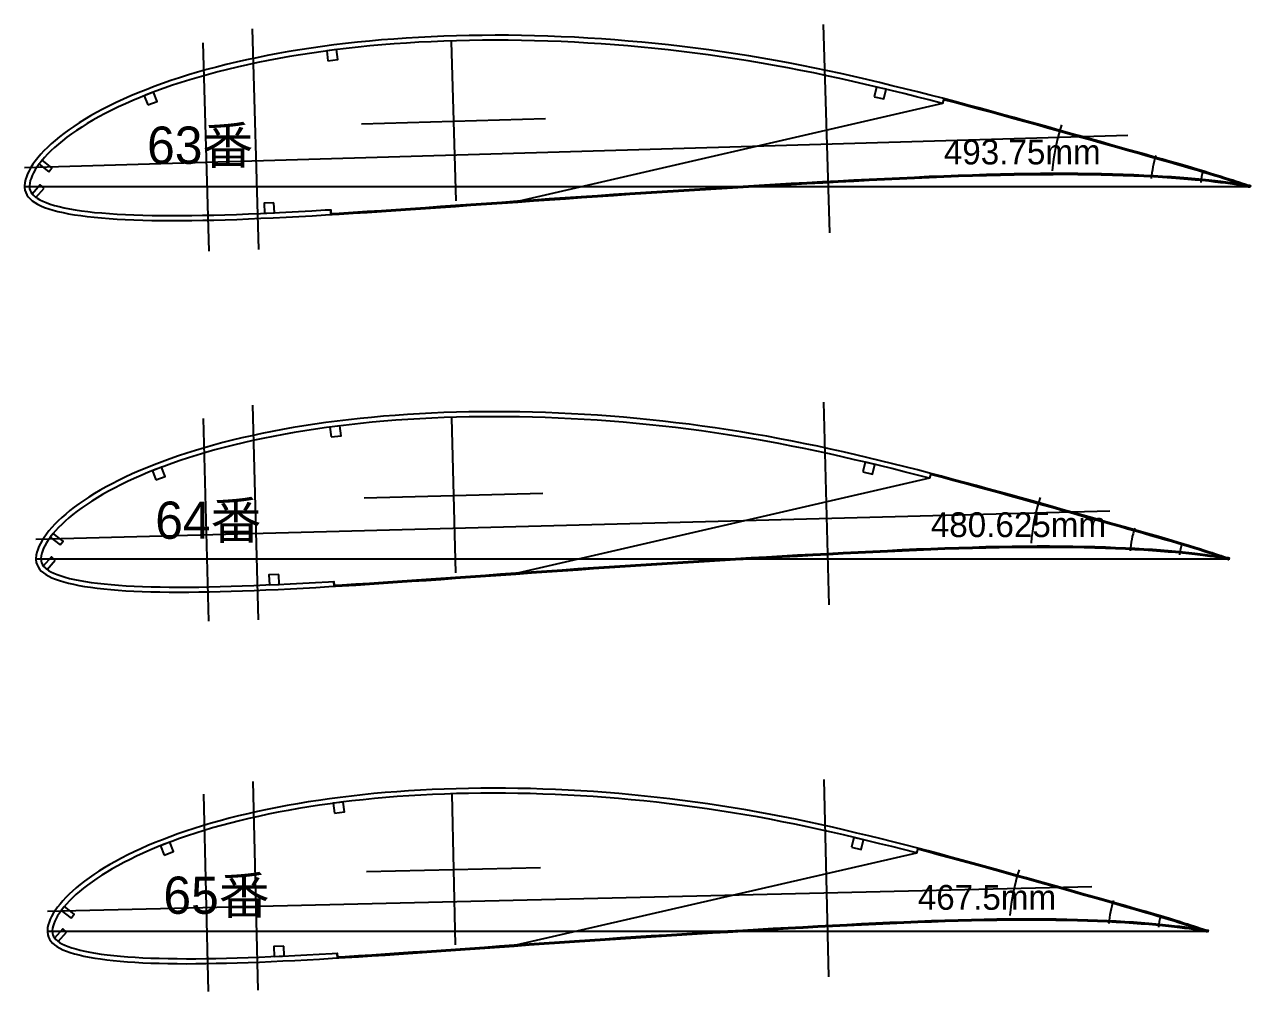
# Model space of a CAD drawing. Header units: metres. Extents: x -217 to 403, y -3621 to 82.
# Drawn here: x -172.8 to 321, y -3024.3 to -2634.8 of the extents above; entities that cross this region are included whole.
import ezdxf

# ---------------------------------------------------------------- set-up
doc = ezdxf.new("R2010")
doc.units = ezdxf.units.M
for name, color, linetype in [('FoilLayer', 7, 'Continuous'), ('RefFoilLayer', 7, 'Continuous'), ('StringerLayer', 7, 'Continuous'), ('SubLayer', 7, 'Continuous'), ('TextLayer', 7, 'Continuous')]:
    doc.layers.add(name, color=color, linetype=linetype)
doc.styles.add('MSゴシック', font='bigfont')

msp = doc.modelspace()

# ---------------------------------------------------------------- linework, layer by layer
at = {"layer": 'FoilLayer'}
for p, q in [((196.99, -2666.63), (24.69, -2706.4)), ((197.5, -2664.69), (196.99, -2666.63)), ((-49.37, -2711.4), (-49.49, -2709.4)), ((191.74, -2817.56), (24.03, -2856.23)), ((192.25, -2815.63), (191.74, -2817.56)), ((-48.06, -2861.09), (-48.18, -2859.1)), ((187, -2966.57), (186.49, -2968.5)), ((186.49, -2968.5), (23.37, -3006.06)), ((-46.75, -3010.79), (-46.87, -3008.79))]:
    msp.add_line(p, q, dxfattribs=at)
for points in [[(320.79, -2700.4), (320.69, -2700.37), (320.4, -2700.27), (319.94, -2700.1), (319.3, -2699.88), (318.5, -2699.61), (317.54, -2699.28), (316.43, -2698.9), (315.15, -2698.48), (313.73, -2698), (312.16, -2697.5), (310.45, -2696.94), (308.58, -2696.36), (306.58, -2695.73), (304.42, -2695.07), (302.12, -2694.38), (299.69, -2693.65), (297.12, -2692.89), (294.41, -2692.1), (291.56, -2691.28), (288.58, -2690.43), (285.47, -2689.55), (282.22, -2688.63), (278.86, -2687.67), (275.38, -2686.69), (271.77, -2685.67), (268.06, -2684.62), (264.24, -2683.54), (260.32, -2682.44), (256.3, -2681.3), (252.18, -2680.14), (247.97, -2678.96), (243.67, -2677.76), (239.29, -2676.53), (234.83, -2675.29), (230.3, -2674.03), (225.69, -2672.76), (221.02, -2671.48), (216.28, -2670.18), (211.5, -2668.87), (206.66, -2667.57), (201.77, -2666.28), (197.39, -2665.13), (196.99, -2666.63), (196.43, -2666.48), (191.45, -2665.19), (186.44, -2663.92), (181.38, -2662.65), (176.27, -2661.41), (171.13, -2660.17), (165.97, -2658.95), (160.79, -2657.74), (155.6, -2656.57), (150.39, -2655.44), (145.16, -2654.35), (139.89, -2653.29), (134.62, -2652.27), (129.32, -2651.29), (124.01, -2650.36), (118.67, -2649.47), (113.33, -2648.62), (107.96, -2647.82), (102.59, -2647.06), (97.21, -2646.35), (91.82, -2645.68), (86.43, -2645.05), (81.03, -2644.48), (75.62, -2643.95), (70.21, -2643.47), (64.81, -2643.03), (59.42, -2642.63), (54.04, -2642.28), (48.67, -2641.98), (43.31, -2641.73), (37.96, -2641.52), (32.64, -2641.36), (27.34, -2641.24), (22.07, -2641.17), (16.83, -2641.15), (11.6, -2641.19), (6.4, -2641.26), (1.24, -2641.37), (-3.88, -2641.54), (-8.95, -2641.74), (-13.98, -2642), (-18.98, -2642.31), (-23.94, -2642.66), (-28.85, -2643.05), (-33.69, -2643.47), (-38.47, -2643.95), (-43.21, -2644.48), (-47.9, -2645.05), (-52.53, -2645.66), (-57.09, -2646.31), (-61.59, -2646.99), (-66.01, -2647.72), (-70.37, -2648.49), (-74.66, -2649.3), (-78.88, -2650.15), (-83.02, -2651.03), (-87.09, -2651.95), (-91.06, -2652.89), (-94.95, -2653.88), (-98.77, -2654.91), (-102.52, -2655.98), (-106.17, -2657.06), (-109.73, -2658.18), (-113.21, -2659.32), (-116.59, -2660.5), (-119.89, -2661.7), (-123.1, -2662.93), (-126.21, -2664.17), (-129.23, -2665.44), (-132.14, -2666.72), (-134.96, -2668.03), (-137.68, -2669.35), (-140.31, -2670.69), (-142.82, -2672.03), (-145.24, -2673.39), (-147.55, -2674.74), (-149.74, -2676.11), (-151.84, -2677.49), (-153.84, -2678.88), (-155.73, -2680.26), (-157.51, -2681.63), (-159.17, -2682.99), (-160.72, -2684.35), (-162.16, -2685.71), (-163.5, -2687.06), (-164.73, -2688.39), (-165.85, -2689.69), (-166.86, -2690.97), (-167.75, -2692.21), (-168.52, -2693.41), (-169.19, -2694.59), (-169.72, -2695.66), (-170.18, -2696.85), (-170.48, -2697.66), (-170.7, -2698.75), (-170.81, -2699.85), (-170.82, -2700.03), (-170.75, -2700.95), (-170.56, -2701.61), (-170.27, -2702.25), (-169.82, -2702.92), (-169.25, -2703.57), (-168.54, -2704.22), (-167.7, -2704.83), (-166.68, -2705.43), (-165.46, -2706), (-164.04, -2706.57), (-162.44, -2707.13), (-160.74, -2707.66), (-158.89, -2708.16), (-156.88, -2708.61), (-154.7, -2709.04), (-152.36, -2709.44), (-149.9, -2709.83), (-147.31, -2710.17), (-144.57, -2710.47), (-141.66, -2710.73), (-138.61, -2710.98), (-135.44, -2711.2), (-132.15, -2711.39), (-128.73, -2711.54), (-125.17, -2711.64), (-121.45, -2711.72), (-117.62, -2711.78), (-113.68, -2711.81), (-109.62, -2711.79), (-105.42, -2711.74), (-101.08, -2711.66), (-96.62, -2711.56), (-92.07, -2711.45), (-87.4, -2711.29), (-82.62, -2711.1), (-77.71, -2710.88), (-72.69, -2710.66), (-67.58, -2710.42), (-62.39, -2710.15), (-57.09, -2709.85), (-51.67, -2709.53), (-49.49, -2709.4), (-49.4, -2710.95), (-46.07, -2710.75), (-40.48, -2710.41), (-34.82, -2710.06), (-29.07, -2709.67), (-23.23, -2709.27), (-17.31, -2708.87), (-11.33, -2708.47), (-5.29, -2708.05), (0.81, -2707.62), (6.98, -2707.18), (13.22, -2706.74), (19.5, -2706.31), (25.81, -2705.87), (32.16, -2705.42), (38.57, -2704.96), (45.01, -2704.52), (51.47, -2704.08), (57.95, -2703.64), (64.45, -2703.2), (70.97, -2702.76), (77.52, -2702.33), (84.06, -2701.92), (90.58, -2701.51), (97.11, -2701.09), (103.63, -2700.68), (110.15, -2700.29), (116.65, -2699.91), (123.1, -2699.53), (129.53, -2699.15), (135.95, -2698.78), (142.33, -2698.43), (148.66, -2698.09), (154.94, -2697.76), (161.19, -2697.42), (167.39, -2697.1), (173.54, -2696.8), (179.63, -2696.52), (185.64, -2696.24), (191.6, -2695.97), (197.5, -2695.72), (203.33, -2695.51), (209.08, -2695.32), (214.73, -2695.14), (220.3, -2694.99), (225.79, -2694.87), (231.17, -2694.8), (236.43, -2694.75), (241.57, -2694.72), (246.61, -2694.71), (251.53, -2694.75), (256.31, -2694.81), (260.94, -2694.89), (265.43, -2695), (269.79, -2695.13), (274, -2695.28), (278.04, -2695.47), (281.92, -2695.65), (285.64, -2695.86), (289.21, -2696.09), (292.59, -2696.35), (295.78, -2696.61), (298.79, -2696.87), (301.63, -2697.13), (304.28, -2697.4), (306.74, -2697.67), (309.02, -2697.94), (311.08, -2698.2), (312.95, -2698.45), (314.63, -2698.68), (316.11, -2698.88), (317.39, -2699.07), (318.48, -2699.22), (319.38, -2699.36), (320.08, -2699.47), (320.58, -2699.54), (320.91, -2699.59), (321.02, -2699.61)], [(312.26, -2850.4), (312.17, -2850.37), (311.88, -2850.27), (311.43, -2850.11), (310.81, -2849.9), (310.03, -2849.63), (309.1, -2849.31), (308.01, -2848.94), (306.77, -2848.53), (305.39, -2848.07), (303.86, -2847.57), (302.19, -2847.04), (300.38, -2846.46), (298.42, -2845.86), (296.32, -2845.22), (294.09, -2844.54), (291.72, -2843.83), (289.22, -2843.09), (286.58, -2842.32), (283.81, -2841.53), (280.91, -2840.7), (277.87, -2839.83), (274.72, -2838.94), (271.44, -2838.01), (268.06, -2837.05), (264.55, -2836.06), (260.93, -2835.04), (257.21, -2833.99), (253.4, -2832.91), (249.48, -2831.81), (245.48, -2830.68), (241.37, -2829.54), (237.18, -2828.36), (232.92, -2827.17), (228.59, -2825.95), (224.18, -2824.73), (219.69, -2823.5), (215.14, -2822.25), (210.53, -2820.99), (205.87, -2819.71), (201.16, -2818.45), (196.4, -2817.18), (192.14, -2816.07), (191.74, -2817.56), (191.2, -2817.42), (186.35, -2816.17), (181.47, -2814.93), (176.55, -2813.7), (171.57, -2812.48), (166.57, -2811.28), (161.54, -2810.09), (156.5, -2808.92), (151.45, -2807.78), (146.39, -2806.67), (141.29, -2805.61), (136.17, -2804.59), (131.03, -2803.6), (125.87, -2802.64), (120.7, -2801.73), (115.51, -2800.86), (110.31, -2800.04), (105.09, -2799.26), (99.85, -2798.52), (94.62, -2797.83), (89.37, -2797.17), (84.12, -2796.57), (78.87, -2796.01), (73.6, -2795.5), (68.34, -2795.02), (63.09, -2794.6), (57.84, -2794.21), (52.6, -2793.87), (47.37, -2793.58), (42.16, -2793.33), (36.95, -2793.13), (31.77, -2792.97), (26.62, -2792.86), (21.48, -2792.79), (16.38, -2792.77), (11.29, -2792.8), (6.23, -2792.88), (1.21, -2792.99), (-3.77, -2793.14), (-8.71, -2793.34), (-13.61, -2793.6), (-18.47, -2793.9), (-23.3, -2794.24), (-28.08, -2794.61), (-32.79, -2795.03), (-37.44, -2795.49), (-42.06, -2796.01), (-46.62, -2796.57), (-51.12, -2797.16), (-55.57, -2797.79), (-59.94, -2798.45), (-64.24, -2799.16), (-68.49, -2799.91), (-72.66, -2800.7), (-76.77, -2801.53), (-80.8, -2802.39), (-84.76, -2803.28), (-88.62, -2804.2), (-92.42, -2805.16), (-96.13, -2806.16), (-99.78, -2807.2), (-103.33, -2808.25), (-106.8, -2809.34), (-110.18, -2810.45), (-113.47, -2811.6), (-116.68, -2812.77), (-119.81, -2813.96), (-122.84, -2815.18), (-125.77, -2816.41), (-128.6, -2817.65), (-131.35, -2818.93), (-133.99, -2820.21), (-136.55, -2821.52), (-139, -2822.82), (-141.36, -2824.15), (-143.6, -2825.46), (-145.73, -2826.79), (-147.77, -2828.13), (-149.72, -2829.49), (-151.56, -2830.83), (-153.29, -2832.16), (-154.9, -2833.48), (-156.41, -2834.81), (-157.81, -2836.13), (-159.11, -2837.44), (-160.31, -2838.73), (-161.4, -2840), (-162.38, -2841.24), (-163.24, -2842.45), (-163.99, -2843.61), (-164.64, -2844.76), (-165.16, -2845.79), (-165.61, -2846.95), (-165.89, -2847.73), (-166.11, -2848.79), (-166.22, -2849.86), (-166.23, -2850.03), (-166.16, -2850.91), (-165.98, -2851.54), (-165.7, -2852.16), (-165.26, -2852.8), (-164.72, -2853.44), (-164.03, -2854.06), (-163.21, -2854.66), (-162.23, -2855.23), (-161.04, -2855.79), (-159.66, -2856.35), (-158.11, -2856.89), (-156.46, -2857.41), (-154.66, -2857.89), (-152.7, -2858.33), (-150.58, -2858.74), (-148.3, -2859.14), (-145.91, -2859.51), (-143.39, -2859.85), (-140.72, -2860.13), (-137.89, -2860.39), (-134.92, -2860.63), (-131.83, -2860.85), (-128.64, -2861.04), (-125.3, -2861.18), (-121.84, -2861.28), (-118.22, -2861.36), (-114.49, -2861.41), (-110.66, -2861.44), (-106.7, -2861.42), (-102.61, -2861.37), (-98.39, -2861.29), (-94.05, -2861.2), (-89.62, -2861.09), (-85.08, -2860.94), (-80.43, -2860.75), (-75.64, -2860.54), (-70.76, -2860.33), (-65.79, -2860.09), (-60.73, -2859.83), (-55.57, -2859.54), (-50.3, -2859.22), (-48.18, -2859.1), (-48.09, -2860.64), (-44.84, -2860.45), (-39.4, -2860.12), (-33.89, -2859.78), (-28.3, -2859.4), (-22.62, -2859.01), (-16.85, -2858.62), (-11.03, -2858.24), (-5.15, -2857.83), (0.79, -2857.4), (6.8, -2856.98), (12.87, -2856.55), (18.98, -2856.13), (25.12, -2855.7), (31.31, -2855.26), (37.54, -2854.82), (43.81, -2854.39), (50.11, -2853.96), (56.41, -2853.54), (62.73, -2853.1), (69.09, -2852.67), (75.46, -2852.25), (81.82, -2851.85), (88.17, -2851.45), (94.52, -2851.05), (100.88, -2850.65), (107.22, -2850.27), (113.54, -2849.9), (119.83, -2849.53), (126.09, -2849.16), (132.33, -2848.8), (138.55, -2848.46), (144.71, -2848.13), (150.82, -2847.81), (156.9, -2847.47), (162.94, -2847.16), (168.93, -2846.87), (174.85, -2846.6), (180.7, -2846.33), (186.51, -2846.06), (192.25, -2845.82), (197.93, -2845.61), (203.52, -2845.43), (209.02, -2845.26), (214.45, -2845.11), (219.79, -2845), (225.03, -2844.93), (230.14, -2844.88), (235.15, -2844.84), (240.06, -2844.84), (244.84, -2844.87), (249.49, -2844.94), (254, -2845.02), (258.38, -2845.12), (262.62, -2845.24), (266.71, -2845.4), (270.65, -2845.58), (274.42, -2845.76), (278.05, -2845.96), (281.52, -2846.18), (284.81, -2846.43), (287.92, -2846.69), (290.85, -2846.94), (293.62, -2847.2), (296.2, -2847.46), (298.59, -2847.72), (300.8, -2847.98), (302.81, -2848.24), (304.64, -2848.48), (306.26, -2848.7), (307.71, -2848.9), (308.95, -2849.08), (310.02, -2849.23), (310.89, -2849.36), (311.58, -2849.47), (312.06, -2849.54), (312.38, -2849.59), (312.49, -2849.61)], [(303.73, -3000.4), (303.64, -3000.37), (303.36, -3000.27), (302.92, -3000.12), (302.32, -2999.91), (301.56, -2999.65), (300.65, -2999.34), (299.6, -2998.98), (298.39, -2998.58), (297.05, -2998.13), (295.56, -2997.65), (293.94, -2997.13), (292.17, -2996.57), (290.27, -2995.98), (288.23, -2995.36), (286.06, -2994.7), (283.75, -2994.01), (281.32, -2993.29), (278.75, -2992.55), (276.06, -2991.77), (273.23, -2990.97), (270.28, -2990.12), (267.21, -2989.25), (264.03, -2988.35), (260.73, -2987.42), (257.32, -2986.45), (253.8, -2985.46), (250.19, -2984.44), (246.47, -2983.39), (242.67, -2982.32), (238.77, -2981.22), (234.78, -2980.11), (230.7, -2978.97), (226.56, -2977.8), (222.34, -2976.62), (218.05, -2975.44), (213.69, -2974.23), (209.26, -2973.02), (204.78, -2971.79), (200.25, -2970.55), (195.67, -2969.32), (191.03, -2968.09), (186.89, -2967), (186.49, -2968.5), (185.96, -2968.36), (181.25, -2967.15), (176.5, -2965.94), (171.71, -2964.74), (166.88, -2963.56), (162.01, -2962.39), (157.12, -2961.23), (152.22, -2960.09), (147.3, -2958.98), (142.38, -2957.91), (137.42, -2956.88), (132.44, -2955.88), (127.44, -2954.92), (122.42, -2953.99), (117.4, -2953.1), (112.35, -2952.26), (107.29, -2951.46), (102.21, -2950.7), (97.12, -2949.98), (92.03, -2949.31), (86.92, -2948.67), (81.82, -2948.08), (76.71, -2947.54), (71.59, -2947.04), (66.47, -2946.58), (61.36, -2946.16), (56.25, -2945.79), (51.16, -2945.46), (46.08, -2945.17), (41, -2944.93), (35.94, -2944.74), (30.9, -2944.58), (25.89, -2944.47), (20.9, -2944.41), (15.93, -2944.39), (10.98, -2944.42), (6.06, -2944.49), (1.18, -2944.6), (-3.67, -2944.75), (-8.47, -2944.95), (-13.23, -2945.19), (-17.97, -2945.48), (-22.66, -2945.81), (-27.3, -2946.18), (-31.89, -2946.59), (-36.42, -2947.04), (-40.9, -2947.54), (-45.34, -2948.08), (-49.72, -2948.66), (-54.04, -2949.27), (-58.3, -2949.92), (-62.48, -2950.6), (-66.6, -2951.33), (-70.67, -2952.1), (-74.66, -2952.9), (-78.59, -2953.74), (-82.43, -2954.61), (-86.19, -2955.5), (-89.88, -2956.44), (-93.49, -2957.41), (-97.04, -2958.42), (-100.49, -2959.44), (-103.87, -2960.5), (-107.15, -2961.59), (-110.36, -2962.7), (-113.48, -2963.84), (-116.51, -2965), (-119.46, -2966.18), (-122.31, -2967.37), (-125.07, -2968.59), (-127.73, -2969.83), (-130.31, -2971.08), (-132.8, -2972.34), (-135.18, -2973.61), (-137.47, -2974.9), (-139.64, -2976.18), (-141.72, -2977.47), (-143.7, -2978.78), (-145.6, -2980.09), (-147.39, -2981.4), (-149.07, -2982.69), (-150.63, -2983.97), (-152.1, -2985.26), (-153.46, -2986.55), (-154.73, -2987.82), (-155.89, -2989.08), (-156.95, -2990.3), (-157.9, -2991.52), (-158.74, -2992.68), (-159.47, -2993.81), (-160.1, -2994.93), (-160.6, -2995.93), (-161.03, -2997.06), (-161.31, -2997.8), (-161.52, -2998.82), (-161.62, -2999.86), (-161.63, -3000.02), (-161.57, -3000.87), (-161.4, -3001.48), (-161.13, -3002.07), (-160.71, -3002.69), (-160.18, -3003.3), (-159.52, -3003.91), (-158.73, -3004.49), (-157.78, -3005.04), (-156.62, -3005.58), (-155.28, -3006.12), (-153.78, -3006.65), (-152.17, -3007.15), (-150.42, -3007.62), (-148.52, -3008.05), (-146.46, -3008.45), (-144.24, -3008.84), (-141.92, -3009.2), (-139.47, -3009.52), (-136.87, -3009.8), (-134.12, -3010.05), (-131.23, -3010.29), (-128.23, -3010.5), (-125.12, -3010.68), (-121.88, -3010.82), (-118.51, -3010.92), (-114.99, -3010.99), (-111.37, -3011.05), (-107.63, -3011.07), (-103.79, -3011.06), (-99.81, -3011.01), (-95.7, -3010.93), (-91.48, -3010.84), (-87.17, -3010.73), (-82.76, -3010.58), (-78.23, -3010.41), (-73.58, -3010.2), (-68.83, -3009.99), (-63.99, -3009.76), (-59.08, -3009.51), (-54.06, -3009.22), (-48.93, -3008.92), (-46.87, -3008.79), (-46.78, -3010.34), (-43.62, -3010.15), (-38.33, -3009.84), (-32.97, -3009.5), (-27.53, -3009.13), (-22, -3008.75), (-16.39, -3008.37), (-10.73, -3008), (-5.01, -3007.6), (0.77, -3007.19), (6.61, -3006.77), (12.51, -3006.36), (18.46, -3005.95), (24.43, -3005.54), (30.45, -3005.11), (36.51, -3004.68), (42.62, -3004.25), (48.74, -3003.84), (54.87, -3003.43), (61.02, -3003.01), (67.2, -3002.59), (73.4, -3002.18), (79.59, -3001.79), (85.76, -3001.4), (91.94, -3001), (98.12, -3000.62), (104.3, -3000.25), (110.44, -2999.89), (116.55, -2999.53), (122.65, -2999.17), (128.72, -2998.82), (134.77, -2998.49), (140.76, -2998.17), (146.7, -2997.85), (152.62, -2997.53), (158.49, -2997.23), (164.32, -2996.95), (170.07, -2996.68), (175.77, -2996.41), (181.41, -2996.16), (187, -2995.92), (192.52, -2995.72), (197.96, -2995.54), (203.31, -2995.38), (208.59, -2995.23), (213.79, -2995.12), (218.88, -2995.05), (223.86, -2995.01), (228.73, -2994.97), (233.5, -2994.97), (238.16, -2995), (242.68, -2995.06), (247.06, -2995.14), (251.32, -2995.24), (255.45, -2995.36), (259.43, -2995.51), (263.26, -2995.68), (266.93, -2995.86), (270.46, -2996.06), (273.83, -2996.27), (277.03, -2996.52), (280.06, -2996.77), (282.91, -2997.01), (285.6, -2997.26), (288.11, -2997.51), (290.44, -2997.77), (292.59, -2998.02), (294.55, -2998.27), (296.32, -2998.51), (297.9, -2998.72), (299.31, -2998.92), (300.52, -2999.09), (301.55, -2999.24), (302.4, -2999.37), (303.07, -2999.47), (303.54, -2999.55), (303.85, -2999.59), (303.96, -2999.61)]]:
    msp.add_lwpolyline(points, close=True, dxfattribs=at)
at = {"layer": 'RefFoilLayer'}
for points in [[(320.94, -2699.98), (320.84, -2699.94), (320.55, -2699.84), (320.08, -2699.68), (319.45, -2699.46), (318.65, -2699.18), (317.68, -2698.85), (316.57, -2698.47), (315.29, -2698.05), (313.87, -2697.58), (312.3, -2697.07), (310.58, -2696.51), (308.72, -2695.93), (306.71, -2695.3), (304.55, -2694.64), (302.25, -2693.95), (299.82, -2693.22), (297.25, -2692.46), (294.54, -2691.67), (291.69, -2690.85), (288.7, -2690), (285.59, -2689.11), (282.34, -2688.19), (278.98, -2687.24), (275.5, -2686.25), (271.9, -2685.24), (268.18, -2684.19), (264.36, -2683.11), (260.44, -2682), (256.42, -2680.87), (252.3, -2679.71), (248.09, -2678.53), (243.79, -2677.33), (239.41, -2676.1), (234.95, -2674.85), (230.42, -2673.6), (225.81, -2672.33), (221.14, -2671.05), (216.4, -2669.75), (211.61, -2668.44), (206.77, -2667.14), (201.88, -2665.84), (196.93, -2664.54), (191.95, -2663.25), (186.92, -2661.98), (181.85, -2660.71), (176.74, -2659.46), (171.59, -2658.23), (166.42, -2657), (161.23, -2655.79), (156.02, -2654.62), (150.8, -2653.48), (145.55, -2652.39), (140.27, -2651.33), (134.98, -2650.31), (129.66, -2649.32), (124.34, -2648.39), (118.99, -2647.49), (113.63, -2646.64), (108.24, -2645.84), (102.85, -2645.08), (97.45, -2644.36), (92.05, -2643.69), (86.64, -2643.06), (81.22, -2642.49), (75.8, -2641.96), (70.38, -2641.47), (64.96, -2641.03), (59.55, -2640.63), (54.15, -2640.28), (48.76, -2639.98), (43.39, -2639.73), (38.03, -2639.52), (32.68, -2639.36), (27.37, -2639.24), (22.08, -2639.17), (16.81, -2639.15), (11.57, -2639.19), (6.36, -2639.26), (1.18, -2639.38), (-3.96, -2639.54), (-9.05, -2639.75), (-14.11, -2640.01), (-19.12, -2640.31), (-24.1, -2640.66), (-29.02, -2641.05), (-33.89, -2641.48), (-38.7, -2641.96), (-43.46, -2642.5), (-48.16, -2643.07), (-52.81, -2643.68), (-57.39, -2644.33), (-61.91, -2645.02), (-66.36, -2645.75), (-70.74, -2646.53), (-75.05, -2647.34), (-79.29, -2648.19), (-83.46, -2649.08), (-87.55, -2650), (-91.55, -2650.95), (-95.47, -2651.95), (-99.32, -2652.99), (-103.09, -2654.06), (-106.77, -2655.15), (-110.36, -2656.28), (-113.86, -2657.43), (-117.28, -2658.62), (-120.6, -2659.83), (-123.84, -2661.07), (-126.99, -2662.33), (-130.03, -2663.61), (-132.98, -2664.91), (-135.83, -2666.23), (-138.58, -2667.57), (-141.25, -2668.93), (-143.8, -2670.29), (-146.26, -2671.67), (-148.6, -2673.05), (-150.84, -2674.44), (-152.98, -2675.85), (-155.02, -2677.27), (-156.95, -2678.68), (-158.77, -2680.09), (-160.49, -2681.49), (-162.09, -2682.9), (-163.58, -2684.3), (-164.97, -2685.7), (-166.25, -2687.09), (-167.42, -2688.46), (-168.48, -2689.81), (-169.43, -2691.13), (-170.26, -2692.43), (-170.99, -2693.71), (-171.58, -2694.94), (-172.07, -2696.2), (-172.44, -2697.28), (-172.69, -2698.56), (-172.81, -2699.85), (-172.81, -2700.27), (-172.65, -2701.57), (-172.35, -2702.5), (-171.91, -2703.39), (-171.31, -2704.25), (-170.58, -2705.07), (-169.71, -2705.84), (-168.69, -2706.57), (-167.53, -2707.24), (-166.2, -2707.86), (-164.7, -2708.46), (-163.04, -2709.04), (-161.26, -2709.59), (-159.33, -2710.11), (-157.26, -2710.57), (-155.04, -2711.01), (-152.67, -2711.42), (-150.16, -2711.81), (-147.53, -2712.16), (-144.75, -2712.46), (-141.82, -2712.72), (-138.75, -2712.97), (-135.55, -2713.2), (-132.23, -2713.39), (-128.79, -2713.53), (-125.21, -2713.64), (-121.48, -2713.72), (-117.63, -2713.78), (-113.67, -2713.81), (-109.59, -2713.79), (-105.38, -2713.74), (-101.03, -2713.66), (-96.57, -2713.56), (-92, -2713.45), (-87.32, -2713.29), (-82.53, -2713.1), (-77.62, -2712.88), (-72.59, -2712.66), (-67.48, -2712.42), (-62.27, -2712.15), (-56.97, -2711.85), (-51.55, -2711.52), (-46.04, -2711.2), (-40.45, -2710.86), (-34.79, -2710.51), (-29.04, -2710.12), (-23.2, -2709.72), (-17.28, -2709.32), (-11.3, -2708.92), (-5.26, -2708.5), (0.84, -2708.07), (7.02, -2707.63), (13.25, -2707.19), (19.53, -2706.76), (25.84, -2706.32), (32.19, -2705.87), (38.6, -2705.41), (45.04, -2704.97), (51.5, -2704.53), (57.98, -2704.09), (64.48, -2703.65), (71, -2703.2), (77.55, -2702.77), (84.08, -2702.37), (90.61, -2701.96), (97.13, -2701.54), (103.66, -2701.13), (110.18, -2700.74), (116.67, -2700.36), (123.13, -2699.98), (129.56, -2699.6), (135.97, -2699.23), (142.36, -2698.88), (148.69, -2698.54), (154.97, -2698.21), (161.21, -2697.87), (167.41, -2697.55), (173.56, -2697.25), (179.65, -2696.97), (185.66, -2696.69), (191.62, -2696.42), (197.52, -2696.17), (203.35, -2695.96), (209.09, -2695.77), (214.74, -2695.59), (220.31, -2695.44), (225.8, -2695.32), (231.18, -2695.25), (236.43, -2695.2), (241.57, -2695.17), (246.61, -2695.16), (251.52, -2695.2), (256.3, -2695.26), (260.93, -2695.34), (265.42, -2695.45), (269.77, -2695.58), (273.98, -2695.73), (278.01, -2695.92), (281.89, -2696.1), (285.61, -2696.31), (289.17, -2696.54), (292.55, -2696.8), (295.75, -2697.06), (298.75, -2697.32), (301.59, -2697.58), (304.23, -2697.85), (306.69, -2698.12), (308.96, -2698.39), (311.02, -2698.65), (312.89, -2698.89), (314.56, -2699.12), (316.04, -2699.33), (317.32, -2699.51), (318.41, -2699.67), (319.31, -2699.8), (320.01, -2699.91), (320.52, -2699.99), (320.83, -2700.03), (320.94, -2700.05)], [(312.41, -2849.98), (312.31, -2849.94), (312.03, -2849.85), (311.57, -2849.69), (310.95, -2849.47), (310.18, -2849.2), (309.24, -2848.88), (308.15, -2848.51), (306.91, -2848.1), (305.53, -2847.64), (304, -2847.15), (302.33, -2846.61), (300.51, -2846.03), (298.55, -2845.43), (296.45, -2844.79), (294.22, -2844.11), (291.85, -2843.4), (289.35, -2842.66), (286.71, -2841.89), (283.93, -2841.09), (281.03, -2840.27), (278, -2839.4), (274.84, -2838.51), (271.57, -2837.58), (268.18, -2836.62), (264.67, -2835.63), (261.05, -2834.61), (257.33, -2833.56), (253.52, -2832.48), (249.61, -2831.38), (245.6, -2830.25), (241.49, -2829.1), (237.31, -2827.93), (233.04, -2826.73), (228.71, -2825.52), (224.3, -2824.3), (219.81, -2823.06), (215.26, -2821.82), (210.65, -2820.55), (205.99, -2819.28), (201.28, -2818.01), (196.51, -2816.75), (191.7, -2815.49), (186.84, -2814.23), (181.95, -2812.99), (177.02, -2811.76), (172.04, -2810.54), (167.03, -2809.34), (161.99, -2808.14), (156.94, -2806.97), (151.88, -2805.82), (146.79, -2804.71), (141.68, -2803.65), (136.55, -2802.62), (131.39, -2801.63), (126.22, -2800.67), (121.03, -2799.76), (115.82, -2798.89), (110.6, -2798.06), (105.37, -2797.28), (100.12, -2796.54), (94.86, -2795.84), (89.6, -2795.19), (84.33, -2794.58), (79.06, -2794.02), (73.78, -2793.51), (68.51, -2793.03), (63.23, -2792.6), (57.97, -2792.21), (52.71, -2791.87), (47.47, -2791.58), (42.23, -2791.33), (37.01, -2791.13), (31.81, -2790.97), (26.64, -2790.86), (21.49, -2790.79), (16.37, -2790.77), (11.26, -2790.8), (6.19, -2790.88), (1.15, -2790.99), (-3.85, -2791.15), (-8.81, -2791.35), (-13.73, -2791.6), (-18.61, -2791.9), (-23.46, -2792.24), (-28.25, -2792.62), (-32.99, -2793.04), (-37.67, -2793.51), (-42.3, -2794.02), (-46.88, -2794.58), (-51.4, -2795.18), (-55.87, -2795.81), (-60.27, -2796.48), (-64.59, -2797.19), (-68.86, -2797.95), (-73.06, -2798.74), (-77.19, -2799.57), (-81.24, -2800.44), (-85.22, -2801.33), (-89.12, -2802.26), (-92.94, -2803.23), (-96.68, -2804.24), (-100.35, -2805.28), (-103.93, -2806.34), (-107.43, -2807.44), (-110.84, -2808.56), (-114.16, -2809.72), (-117.4, -2810.9), (-120.55, -2812.11), (-123.61, -2813.33), (-126.58, -2814.58), (-129.45, -2815.84), (-132.22, -2817.13), (-134.9, -2818.43), (-137.49, -2819.75), (-139.98, -2821.08), (-142.37, -2822.42), (-144.65, -2823.76), (-146.84, -2825.12), (-148.91, -2826.49), (-150.9, -2827.87), (-152.78, -2829.25), (-154.55, -2830.62), (-156.22, -2831.98), (-157.78, -2833.35), (-159.23, -2834.72), (-160.58, -2836.08), (-161.83, -2837.43), (-162.97, -2838.76), (-164, -2840.08), (-164.93, -2841.37), (-165.74, -2842.63), (-166.44, -2843.88), (-167.02, -2845.07), (-167.5, -2846.3), (-167.86, -2847.35), (-168.1, -2848.6), (-168.22, -2849.86), (-168.21, -2850.26), (-168.06, -2851.53), (-167.77, -2852.43), (-167.34, -2853.3), (-166.76, -2854.13), (-166.05, -2854.93), (-165.2, -2855.69), (-164.21, -2856.39), (-163.08, -2857.05), (-161.78, -2857.65), (-160.32, -2858.23), (-158.71, -2858.8), (-156.97, -2859.34), (-155.1, -2859.84), (-153.08, -2860.29), (-150.92, -2860.71), (-148.61, -2861.12), (-146.17, -2861.5), (-143.61, -2861.83), (-140.9, -2862.13), (-138.05, -2862.39), (-135.06, -2862.63), (-131.95, -2862.85), (-128.72, -2863.03), (-125.36, -2863.17), (-121.88, -2863.28), (-118.25, -2863.36), (-114.51, -2863.41), (-110.65, -2863.44), (-106.68, -2863.42), (-102.58, -2863.37), (-98.35, -2863.29), (-94, -2863.2), (-89.55, -2863.09), (-85, -2862.93), (-80.34, -2862.75), (-75.56, -2862.54), (-70.66, -2862.32), (-65.68, -2862.09), (-60.62, -2861.83), (-55.45, -2861.54), (-50.18, -2861.22), (-44.81, -2860.9), (-39.37, -2860.57), (-33.86, -2860.23), (-28.27, -2859.85), (-22.59, -2859.46), (-16.82, -2859.07), (-11, -2858.69), (-5.12, -2858.28), (0.82, -2857.85), (6.83, -2857.43), (12.9, -2857), (19.01, -2856.58), (25.15, -2856.15), (31.34, -2855.71), (37.57, -2855.27), (43.84, -2854.84), (50.14, -2854.41), (56.44, -2853.98), (62.76, -2853.55), (69.12, -2853.12), (75.48, -2852.7), (81.85, -2852.3), (88.2, -2851.9), (94.55, -2851.49), (100.91, -2851.1), (107.25, -2850.72), (113.57, -2850.35), (119.85, -2849.98), (126.12, -2849.61), (132.36, -2849.25), (138.57, -2848.91), (144.74, -2848.58), (150.85, -2848.26), (156.92, -2847.92), (162.96, -2847.61), (168.95, -2847.32), (174.87, -2847.05), (180.73, -2846.77), (186.53, -2846.51), (192.27, -2846.27), (197.94, -2846.06), (203.53, -2845.88), (209.03, -2845.71), (214.46, -2845.56), (219.8, -2845.45), (225.03, -2845.38), (230.14, -2845.33), (235.15, -2845.29), (240.06, -2845.29), (244.84, -2845.32), (249.49, -2845.39), (253.99, -2845.47), (258.36, -2845.57), (262.6, -2845.69), (266.69, -2845.85), (270.62, -2846.03), (274.4, -2846.21), (278.02, -2846.41), (281.49, -2846.63), (284.77, -2846.88), (287.88, -2847.14), (290.81, -2847.39), (293.57, -2847.64), (296.15, -2847.9), (298.54, -2848.17), (300.75, -2848.43), (302.76, -2848.68), (304.58, -2848.92), (306.2, -2849.14), (307.64, -2849.35), (308.89, -2849.52), (309.95, -2849.68), (310.82, -2849.81), (311.51, -2849.91), (312, -2849.99), (312.3, -2850.03), (312.41, -2850.05)], [(303.87, -2999.98), (303.78, -2999.94), (303.51, -2999.85), (303.07, -2999.7), (302.46, -2999.49), (301.71, -2999.22), (300.79, -2998.91), (299.74, -2998.56), (298.53, -2998.15), (297.18, -2997.7), (295.7, -2997.22), (294.07, -2996.7), (292.3, -2996.14), (290.4, -2995.55), (288.36, -2994.93), (286.18, -2994.27), (283.88, -2993.58), (281.44, -2992.86), (278.88, -2992.11), (276.18, -2991.34), (273.36, -2990.53), (270.41, -2989.69), (267.33, -2988.82), (264.15, -2987.91), (260.85, -2986.98), (257.44, -2986.02), (253.93, -2985.03), (250.31, -2984.01), (246.6, -2982.96), (242.79, -2981.88), (238.89, -2980.79), (234.9, -2979.67), (230.83, -2978.53), (226.68, -2977.37), (222.46, -2976.19), (218.17, -2975), (213.81, -2973.8), (209.38, -2972.58), (204.9, -2971.36), (200.36, -2970.12), (195.78, -2968.89), (191.15, -2967.66), (186.46, -2966.43), (181.74, -2965.21), (176.98, -2964), (172.19, -2962.8), (167.34, -2961.62), (162.47, -2960.45), (157.57, -2959.28), (152.66, -2958.14), (147.73, -2957.03), (142.78, -2955.95), (137.81, -2954.92), (132.82, -2953.92), (127.8, -2952.95), (122.77, -2952.02), (117.72, -2951.13), (112.66, -2950.28), (107.58, -2949.48), (102.49, -2948.72), (97.38, -2948), (92.27, -2947.32), (87.15, -2946.68), (82.03, -2946.09), (76.9, -2945.55), (71.77, -2945.05), (66.64, -2944.59), (61.51, -2944.17), (56.38, -2943.79), (51.27, -2943.46), (46.17, -2943.17), (41.08, -2942.94), (36, -2942.74), (30.94, -2942.58), (25.91, -2942.47), (20.9, -2942.41), (15.92, -2942.39), (10.95, -2942.42), (6.02, -2942.49), (1.12, -2942.6), (-3.75, -2942.75), (-8.57, -2942.95), (-13.36, -2943.2), (-18.11, -2943.49), (-22.82, -2943.82), (-27.48, -2944.19), (-32.09, -2944.59), (-36.64, -2945.05), (-41.15, -2945.55), (-45.6, -2946.1), (-50, -2946.68), (-54.34, -2947.29), (-58.62, -2947.94), (-62.83, -2948.63), (-66.98, -2949.37), (-71.06, -2950.14), (-75.08, -2950.95), (-79.02, -2951.79), (-82.89, -2952.66), (-86.68, -2953.56), (-90.4, -2954.51), (-94.04, -2955.49), (-97.61, -2956.5), (-101.09, -2957.54), (-104.49, -2958.6), (-107.81, -2959.7), (-111.04, -2960.82), (-114.19, -2961.97), (-117.26, -2963.14), (-120.24, -2964.33), (-123.12, -2965.54), (-125.91, -2966.77), (-128.61, -2968.03), (-131.22, -2969.29), (-133.74, -2970.58), (-136.16, -2971.87), (-138.48, -2973.17), (-140.7, -2974.48), (-142.83, -2975.8), (-144.84, -2977.13), (-146.78, -2978.48), (-148.61, -2979.81), (-150.33, -2981.15), (-151.96, -2982.47), (-153.47, -2983.81), (-154.88, -2985.14), (-156.2, -2986.46), (-157.41, -2987.77), (-158.52, -2989.07), (-159.52, -2990.35), (-160.42, -2991.6), (-161.21, -2992.83), (-161.9, -2994.05), (-162.46, -2995.21), (-162.92, -2996.4), (-163.27, -2997.42), (-163.51, -2998.63), (-163.62, -2999.86), (-163.62, -3000.25), (-163.48, -3001.49), (-163.19, -3002.37), (-162.77, -3003.21), (-162.2, -3004.02), (-161.51, -3004.8), (-160.68, -3005.53), (-159.73, -3006.22), (-158.62, -3006.85), (-157.36, -3007.44), (-155.94, -3008.01), (-154.37, -3008.56), (-152.69, -3009.08), (-150.86, -3009.57), (-148.9, -3010.01), (-146.8, -3010.42), (-144.55, -3010.81), (-142.18, -3011.18), (-139.68, -3011.51), (-137.06, -3011.8), (-134.28, -3012.05), (-131.38, -3012.28), (-128.35, -3012.5), (-125.2, -3012.68), (-121.94, -3012.81), (-118.55, -3012.92), (-115.02, -3012.99), (-111.38, -3013.05), (-107.63, -3013.07), (-103.76, -3013.06), (-99.78, -3013.01), (-95.66, -3012.93), (-91.43, -3012.84), (-87.11, -3012.73), (-82.68, -3012.58), (-78.14, -3012.4), (-73.49, -3012.2), (-68.73, -3011.99), (-63.89, -3011.76), (-58.96, -3011.51), (-53.94, -3011.22), (-48.81, -3010.91), (-43.59, -3010.6), (-38.3, -3010.29), (-32.94, -3009.95), (-27.49, -3009.58), (-21.97, -3009.2), (-16.36, -3008.82), (-10.7, -3008.45), (-4.98, -3008.05), (0.8, -3007.64), (6.64, -3007.22), (12.54, -3006.81), (18.49, -3006.4), (24.47, -3005.98), (30.48, -3005.55), (36.55, -3005.12), (42.65, -3004.7), (48.77, -3004.29), (54.9, -3003.88), (61.05, -3003.45), (67.23, -3003.03), (73.42, -3002.63), (79.61, -3002.24), (85.79, -3001.85), (91.97, -3001.45), (98.15, -3001.07), (104.32, -3000.7), (110.47, -3000.34), (116.58, -2999.98), (122.67, -2999.62), (128.74, -2999.27), (134.79, -2998.94), (140.78, -2998.62), (146.73, -2998.3), (152.64, -2997.98), (158.51, -2997.68), (164.34, -2997.4), (170.1, -2997.13), (175.79, -2996.86), (181.43, -2996.61), (187.02, -2996.37), (192.54, -2996.17), (197.97, -2995.99), (203.32, -2995.83), (208.6, -2995.68), (213.79, -2995.57), (218.89, -2995.5), (223.86, -2995.46), (228.73, -2995.42), (233.5, -2995.42), (238.15, -2995.45), (242.67, -2995.51), (247.05, -2995.59), (251.31, -2995.69), (255.43, -2995.81), (259.41, -2995.96), (263.23, -2996.13), (266.9, -2996.31), (270.43, -2996.51), (273.8, -2996.72), (277, -2996.97), (280.02, -2997.21), (282.87, -2997.46), (285.55, -2997.71), (288.06, -2997.96), (290.39, -2998.22), (292.53, -2998.47), (294.49, -2998.72), (296.26, -2998.95), (297.84, -2999.17), (299.24, -2999.36), (300.45, -2999.54), (301.49, -2999.69), (302.33, -2999.81), (303, -2999.92), (303.48, -2999.99), (303.77, -3000.03), (303.87, -3000.05)]]:
    msp.add_lwpolyline(points, close=True, dxfattribs=at)
at = {"layer": 'StringerLayer'}
for points in [[(-50.57, -2649.44), (-46.61, -2648.92), (-47.13, -2644.95), (-51.1, -2645.47), (-50.57, -2649.44)], [(169.47, -2663.89), (173.36, -2664.82), (174.29, -2660.93), (170.4, -2660), (169.47, -2663.89)], [(-123.16, -2667.24), (-119.43, -2665.81), (-120.85, -2662.07), (-124.59, -2663.5), (-123.16, -2667.24)], [(-162.99, -2694.14), (-161.75, -2692.57), (-165.68, -2689.48), (-166.92, -2691.06), (-162.99, -2694.14)], [(-164.95, -2700.7), (-166.45, -2699.38), (-169.76, -2703.12), (-168.27, -2704.44), (-164.95, -2700.7)], [(-72.33, -2706.64), (-76.33, -2706.82), (-76.15, -2710.82), (-72.15, -2710.64), (-72.33, -2706.64)], [(-49.26, -2800.95), (-45.3, -2800.43), (-45.82, -2796.46), (-49.78, -2796.98), (-49.26, -2800.95)], [(-119.88, -2818.27), (-116.14, -2816.85), (-117.57, -2813.11), (-121.31, -2814.54), (-119.88, -2818.27)], [(164.87, -2814.99), (168.76, -2815.92), (169.7, -2812.03), (165.81, -2811.1), (164.87, -2814.99)], [(-158.52, -2844.43), (-157.29, -2842.86), (-161.22, -2839.77), (-162.46, -2841.35), (-158.52, -2844.43)], [(-160.42, -2850.56), (-161.92, -2849.24), (-165.24, -2852.98), (-163.74, -2854.3), (-160.42, -2850.56)], [(-70.36, -2856.3), (-74.36, -2856.48), (-74.18, -2860.48), (-70.18, -2860.3), (-70.36, -2856.3)], [(-47.95, -2952.46), (-43.98, -2951.93), (-44.51, -2947.97), (-48.47, -2948.49), (-47.95, -2952.46)], [(160.28, -2966.09), (164.17, -2967.03), (165.1, -2963.14), (161.21, -2962.2), (160.28, -2966.09)], [(-116.6, -2969.31), (-112.86, -2967.88), (-114.29, -2964.15), (-118.03, -2965.58), (-116.6, -2969.31)], [(-154.06, -2994.73), (-152.83, -2993.15), (-156.76, -2990.07), (-157.99, -2991.64), (-154.06, -2994.73)], [(-155.89, -3000.42), (-157.39, -2999.1), (-160.71, -3002.84), (-159.21, -3004.16), (-155.89, -3000.42)], [(-68.39, -3005.97), (-72.39, -3006.14), (-72.21, -3010.14), (-68.22, -3009.96), (-68.39, -3005.97)]]:
    msp.add_lwpolyline(points, dxfattribs=at)
at = {"layer": 'SubLayer'}
for p, q in [((-81.12, -2636.63), (-78.52, -2725.47)), ((148.92, -2634.83), (151.38, -2718.73)), ((-0.94, -2641.69), (0.94, -2705.85)), ((-100.97, -2642.15), (-98.51, -2726.05)), ((-37.02, -2674.86), (37.02, -2672.69)), ((271.56, -2679.56), (-172.81, -2692.58)), ((-172.81, -2700), (320.94, -2700)), ((-80.99, -2788.15), (-78.7, -2874.63)), ((149.06, -2786.86), (151.22, -2868.54)), ((-100.86, -2793.48), (-98.69, -2875.16)), ((-0.83, -2793.24), (0.83, -2855.7)), ((-36.03, -2825.42), (36.03, -2823.51)), ((264.34, -2830.84), (-168.22, -2842.3)), ((-168.22, -2850), (312.41, -2850)), ((-80.86, -2939.67), (-78.87, -3023.8)), ((149.18, -2938.9), (151.07, -3018.35)), ((-100.75, -2944.82), (-98.86, -3024.27)), ((-0.72, -2944.79), (0.72, -3005.54)), ((-35.05, -2976), (35.05, -2974.33)), ((257.12, -2982.09), (-163.62, -2992.05)), ((-163.62, -3000), (303.87, -3000))]:
    msp.add_line(p, q, dxfattribs=at)
for centre, radius in [((320.94, -2700), 80), ((320.94, -2700), 40), ((320.94, -2700), 20), ((312.41, -2850), 80), ((312.41, -2850), 40), ((312.41, -2850), 20), ((303.87, -3000), 80), ((303.87, -3000), 40), ((303.87, -3000), 20)]:
    msp.add_arc(centre, radius, 162, 175.5, dxfattribs=at)

# ---------------------------------------------------------------- texts
at = {"layer": 'TextLayer', "style": 'MSゴシック'}
for s, height, p in [('63番', 15, (-123.44, -2690.92)), ('493.75mm', 10, (197.5, -2691.17)), ('64番', 15, (-120.16, -2841.96)), ('480.625mm', 10, (192.25, -2841.27)), ('65番', 15, (-116.87, -2993)), ('467.5mm', 10, (187, -2991.37))]:
    msp.add_text(s, height=height, dxfattribs=at).set_placement(p)

doc.saveas('drawing.dxf')
